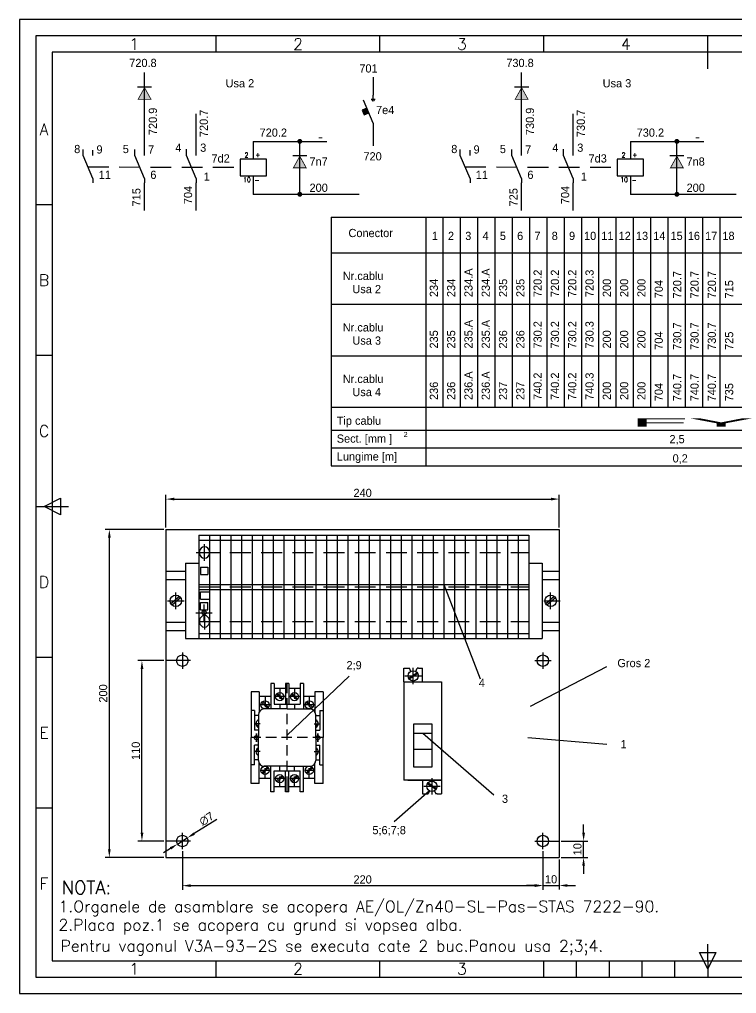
# Model space of a CAD drawing. Header units: millimetres. Extents: x -8 to 622, y 19 to 316.
# Drawn here: x -8.5 to 210.3, y 18.5 to 315.5 of the extents above; entities that cross this region are included whole.
import ezdxf
from ezdxf.enums import TextEntityAlignment as Align

# ---------------------------------------------------------------- set-up
doc = ezdxf.new("R2010")
doc.units = ezdxf.units.MM
doc.linetypes.add('DASHED2', pattern=[9.525, 6.35, -3.175])
doc.linetypes.add('HIDDEN2', pattern=[4.7625, 3.175, -1.5875])
doc.layers.add('LIN_GR', color=3, linetype='Continuous')
doc.layers.add('LIN_SUB', color=7, linetype='Continuous')
doc.styles.add('ISO', font='SIMPLEX.shx')
doc.styles.add('ISOCP', font='SIMPLEX.SHX')
doc.styles.add('ROMANS', font='ROMANS.SHX', dxfattribs={"width": 0.8})
doc.dimstyles.new('ISO-25', dxfattribs={"dimtxt": 2.5, "dimasz": 2.5, "dimexe": 1.25, "dimexo": 0.625, "dimtad": 1, "dimtxsty": 'Standard', "dimcen": 2.5, "dimadec": 0, "dimazin": 0, "dimtfac": 1, "dimtmove": 0, "dimatfit": 3, "dimfxl": 1, "dimarcsym": 0})

# ---------------------------------------------------------------- blocks, each defined once
blk = doc.blocks.new('a3')
at = {"color": 70}
for p, q in [((-360, 287), (-360, 292)), ((-310, 287), (-310, 292)), ((-260, 287), (-260, 292)), ((-210, 282), (-210, 292)), ((-410, 240.5), (-415, 240.5)), ((-410, 194.5), (-415, 194.5)), ((-415, 148.5), (-405, 148.5)), ((-412.5, 148.5), (-407.5, 151)), ((-407.5, 146), (-412.5, 148.5)), ((-407.5, 151), (-407.5, 146)), ((-410, 102.5), (-415, 102.5)), ((-410, 56.5), (-415, 56.5)), ((-210, 10), (-210, 15)), ((-212.5, 12.5), (-207.5, 12.5)), ((-210, 7.5), (-212.5, 12.5)), ((-207.5, 12.5), (-210, 7.5)), ((-360, 5), (-360, 10)), ((-310, 5), (-310, 10)), ((-260, 5), (-260, 10)), ((-250, 5), (-250, 10)), ((-240, 5), (-240, 10)), ((-230, 5), (-230, 10)), ((-220, 5), (-220, 10)), ((-210, 10), (-210, 5)), ((-260, 5), (-160, 5))]:
    blk.add_line(p, q, dxfattribs=at)
at = {"color": 240}
for points in [[(0, 297), (-420, 297), (-420, 0), (0, 0)], [(-5, 292), (-415, 292), (-415, 5), (-5, 5)]]:
    blk.add_lwpolyline(points, close=True, dxfattribs=at)
at = {"color": 70}
blk.add_lwpolyline([(-10, 287), (-410, 287), (-410, 10), (-10, 10)], close=True, dxfattribs=at)
at = {"color": 50}
for s, style, p in [('1', 'ISOCP', (-385, 289.5)), ('2', 'ISO', (-335, 289.5)), ('3', 'ISO', (-285, 289.5)), ('4', 'ISO', (-235, 289.5)), ('A', 'ISO', (-412.5, 263.5)), ('B', 'ISO', (-412.5, 217.5)), ('C', 'ISO', (-412.5, 171.5)), ('D', 'ISO', (-412.5, 125.5)), ('E', 'ISO', (-412.5, 79.5)), ('F', 'ISO', (-412.5, 33.5)), ('1', 'ISOCP', (-385, 7.5)), ('2', 'ISO', (-335, 7.5)), ('3', 'ISO', (-285, 7.5))]:
    blk.add_text(s, height=3.5, dxfattribs=dict(at, style=style)).set_placement(p, align=Align.MIDDLE)
blk = doc.blocks.new('*D7')
at = {"color": 0, "lineweight": -2, "transparency": 16777216}
for p, q in [((36.22, 160.64), (36.22, 170.52)), ((156.22, 160.64), (156.22, 170.52)), ((38.72, 169.27), (153.72, 169.27))]:
    blk.add_line(p, q, dxfattribs=at)
at = {"color": 0, "transparency": 16777216}
for points in [[(38.72, 169.69), (38.72, 168.86), (36.22, 169.27)], [(153.72, 169.69), (153.72, 168.86), (156.22, 169.27)]]:
    blk.add_solid(points, dxfattribs=at)
at = {"layer": 'Defpoints', "color": 0, "transparency": 16777216}
for p in [(156.22, 169.27), (36.22, 160.01), (156.22, 160.01)]:
    blk.add_point(p, dxfattribs=at)
at = {"color": 0, "transparency": 16777216, "insert": (96.22, 171.15), "char_height": 2.5, "attachment_point": 5}
blk.add_mtext('240', dxfattribs=at)
blk = doc.blocks.new('*D8')
at = {"color": 0, "lineweight": -2, "transparency": 16777216}
for p, q in [((35.59, 160.01), (17.69, 160.01)), ((18.94, 62.51), (18.94, 157.51)), ((35.59, 60.01), (17.69, 60.01))]:
    blk.add_line(p, q, dxfattribs=at)
at = {"color": 0, "transparency": 16777216}
for points in [[(18.52, 157.51), (19.35, 157.51), (18.94, 160.01)], [(18.52, 62.51), (19.35, 62.51), (18.94, 60.01)]]:
    blk.add_solid(points, dxfattribs=at)
at = {"layer": 'Defpoints', "color": 0, "transparency": 16777216}
for p in [(18.94, 160.01), (36.22, 160.01), (36.22, 60.01)]:
    blk.add_point(p, dxfattribs=at)
at = {"color": 0, "transparency": 16777216, "insert": (17.06, 110.01), "char_height": 2.5, "attachment_point": 5, "rotation": 90}
blk.add_mtext('200', dxfattribs=at)
blk = doc.blocks.new('*D9')
at = {"color": 0, "linetype": 'Continuous', "lineweight": -2, "transparency": 16777216}
for p, q in [((35.59, 120.01), (27.64, 120.01)), ((28.89, 67.51), (28.89, 117.51)), ((35.59, 65.01), (27.64, 65.01))]:
    blk.add_line(p, q, dxfattribs=at)
at = {"color": 0, "linetype": 'Continuous', "transparency": 16777216}
for points in [[(28.48, 117.51), (29.31, 117.51), (28.89, 120.01)], [(28.48, 67.51), (29.31, 67.51), (28.89, 65.01)]]:
    blk.add_solid(points, dxfattribs=at)
at = {"layer": 'Defpoints', "color": 0, "linetype": 'Continuous', "transparency": 16777216}
for p in [(28.89, 120.01), (36.22, 120.01), (36.22, 65.01)]:
    blk.add_point(p, dxfattribs=at)
at = {"color": 0, "linetype": 'Continuous', "transparency": 16777216, "insert": (27.02, 92.51), "char_height": 2.5, "attachment_point": 5, "rotation": 90}
blk.add_mtext('110', dxfattribs=at)
blk = doc.blocks.new('*D10')
at = {"color": 0, "linetype": 'Continuous', "lineweight": -2, "transparency": 16777216}
for p, q in [((41.22, 61.89), (41.22, 50.15)), ((151.22, 61.89), (151.22, 50.15)), ((43.72, 51.4), (148.72, 51.4))]:
    blk.add_line(p, q, dxfattribs=at)
at = {"color": 0, "linetype": 'Continuous', "transparency": 16777216}
for points in [[(43.72, 51.82), (43.72, 50.99), (41.22, 51.4)], [(148.72, 51.82), (148.72, 50.99), (151.22, 51.4)]]:
    blk.add_solid(points, dxfattribs=at)
at = {"layer": 'Defpoints', "color": 0, "linetype": 'Continuous', "transparency": 16777216}
for p in [(41.22, 62.51), (151.22, 62.51), (151.22, 51.4)]:
    blk.add_point(p, dxfattribs=at)
at = {"color": 0, "linetype": 'Continuous', "transparency": 16777216, "insert": (96.22, 53.28), "char_height": 2.5, "attachment_point": 5}
blk.add_mtext('220', dxfattribs=at)
blk = doc.blocks.new('*D11')
at = {"color": 0, "linetype": 'Continuous', "lineweight": -2, "transparency": 16777216}
for p, q in [((151.22, 59.39), (151.22, 50.2)), ((156.22, 59.39), (156.22, 50.2)), ((148.72, 51.45), (146.22, 51.45)), ((151.22, 51.45), (156.22, 51.45)), ((158.72, 51.45), (161.22, 51.45))]:
    blk.add_line(p, q, dxfattribs=at)
at = {"color": 0, "linetype": 'Continuous', "transparency": 16777216}
for points in [[(148.72, 51.87), (148.72, 51.03), (151.22, 51.45)], [(158.72, 51.87), (158.72, 51.03), (156.22, 51.45)]]:
    blk.add_solid(points, dxfattribs=at)
at = {"layer": 'Defpoints', "color": 0, "linetype": 'Continuous', "transparency": 16777216}
for p in [(151.22, 60.01), (156.22, 60.01), (156.22, 51.45)]:
    blk.add_point(p, dxfattribs=at)
at = {"color": 0, "linetype": 'Continuous', "transparency": 16777216, "insert": (153.72, 53.33), "char_height": 2.5, "attachment_point": 5}
blk.add_mtext('10', dxfattribs=at)
blk = doc.blocks.new('*D12')
at = {"color": 0, "linetype": 'Continuous', "lineweight": -2, "transparency": 16777216}
for p, q in [((163.64, 67.51), (163.64, 70.01)), ((156.84, 65.01), (164.89, 65.01)), ((163.64, 60.01), (163.64, 65.01)), ((156.84, 60.01), (164.89, 60.01)), ((163.64, 57.51), (163.64, 55.01))]:
    blk.add_line(p, q, dxfattribs=at)
at = {"color": 0, "linetype": 'Continuous', "transparency": 16777216}
for points in [[(163.23, 67.51), (164.06, 67.51), (163.64, 65.01)], [(163.23, 57.51), (164.06, 57.51), (163.64, 60.01)]]:
    blk.add_solid(points, dxfattribs=at)
at = {"layer": 'Defpoints', "color": 0, "linetype": 'Continuous', "transparency": 16777216}
for p in [(156.22, 65.01), (163.64, 65.01), (156.22, 60.01)]:
    blk.add_point(p, dxfattribs=at)
at = {"color": 0, "linetype": 'Continuous', "transparency": 16777216, "insert": (161.77, 62.51), "char_height": 2.5, "attachment_point": 5, "rotation": 90}
blk.add_mtext('10', dxfattribs=at)

msp = doc.modelspace()

# ---------------------------------------------------------------- linework, layer by layer
at = {"color": 2}
for p, q in [((29.6858, 287.6995), (29.6829, 299.2938)), ((99.4601, 297.8783), (99.4601, 292.414)), ((144.7398, 287.6995), (144.737, 299.2938)), ((98.8301, 291.164), (100.0901, 291.164)), ((99.4601, 291.164), (99.4601, 292.414)), ((99.4601, 283.914), (96.4601, 290.914)), ((29.6858, 275.6765), (29.6858, 287.6995)), ((45.4386, 275.6765), (45.4386, 285.4346)), ((45.4425, 276.646), (45.4425, 286.7156)), ((144.7398, 275.6765), (144.7398, 287.6995)), ((160.4927, 275.6765), (160.4927, 285.4346)), ((160.4966, 276.646), (160.4966, 286.7156)), ((99.4601, 283.914), (99.4601, 282.414)), ((99.4601, 282.414), (99.4601, 276.9496)), ((62.8605, 278.3482), (85.2806, 278.3482)), ((62.8605, 278.3482), (62.8605, 272.8839)), ((77.0539, 262.2115), (77.0499, 278.3942)), ((177.9146, 278.3482), (200.3346, 278.3482)), ((177.9146, 278.3482), (177.9146, 272.8839)), ((192.1079, 262.2115), (192.104, 278.3942)), ((10.9312, 274.0629), (10.9312, 275.9018)), ((13.9312, 267.0629), (10.9312, 274.0629)), ((13.9312, 274.0449), (13.9312, 275.6804)), ((26.6858, 274.059), (26.6858, 275.8979)), ((29.6858, 267.059), (26.6858, 274.059)), ((29.6858, 274.041), (29.6858, 275.6765)), ((42.4386, 274.163), (42.4386, 276.0019)), ((45.4386, 267.059), (42.4386, 274.059)), ((45.4386, 274.041), (45.4386, 275.6765)), ((125.9853, 274.0629), (125.9853, 275.9018)), ((128.9853, 267.0629), (125.9853, 274.0629)), ((128.9853, 274.0449), (128.9853, 275.6804)), ((141.7398, 274.059), (141.7398, 275.8979)), ((144.7398, 267.059), (141.7398, 274.059)), ((144.7398, 274.041), (144.7398, 275.6765)), ((157.4927, 274.163), (157.4927, 276.0019)), ((160.4927, 267.059), (157.4927, 274.059)), ((160.4927, 274.041), (160.4927, 275.6765)), ((62.8605, 267.8839), (62.8605, 262.1656)), ((177.9146, 267.8839), (177.9146, 262.1656)), ((13.9312, 267.0629), (13.9312, 265.6829)), ((29.6858, 267.059), (29.6858, 265.679)), ((29.6858, 257.2905), (29.6858, 265.679)), ((45.4386, 267.059), (45.4386, 265.679)), ((45.4386, 257.2905), (45.4386, 265.679)), ((128.9853, 267.0629), (128.9853, 265.6829)), ((144.7398, 267.059), (144.7398, 265.679)), ((144.7398, 257.2905), (144.7398, 265.679)), ((160.4927, 267.059), (160.4927, 265.679)), ((160.4927, 257.2905), (160.4927, 265.679)), ((95.1146, 262.1656), (62.8605, 262.1656)), ((210.1686, 262.1656), (177.9146, 262.1656)), ((86.6611, 255.257), (279.0664, 255.257)), ((86.6611, 255.257), (86.6611, 197.2694)), ((115.4624, 255.257), (115.4624, 179.4192)), ((120.7399, 255.257), (120.7399, 197.2694)), ((126.0175, 255.257), (126.0175, 197.2694)), ((131.295, 255.257), (131.295, 197.2694)), ((136.5726, 255.257), (136.5726, 197.2694)), ((141.8501, 255.257), (141.8501, 197.2694)), ((147.1276, 255.257), (147.1276, 197.2694)), ((152.4052, 255.257), (152.4052, 197.2694)), ((157.6827, 255.257), (157.6827, 197.2694)), ((162.9603, 255.257), (162.9603, 197.2694)), ((168.2378, 255.257), (168.2378, 197.2694)), ((173.5154, 255.257), (173.5154, 197.2694)), ((178.7929, 255.257), (178.7929, 197.2694)), ((184.0705, 255.257), (184.0705, 197.2694)), ((189.348, 255.257), (189.348, 197.2694)), ((194.6256, 255.257), (194.6256, 197.2694)), ((199.9031, 255.257), (199.9031, 197.2694)), ((205.1807, 255.257), (205.1807, 197.2694)), ((86.6611, 244.3571), (279.0664, 244.3571)), ((86.6611, 228.6612), (279.0664, 228.6612)), ((86.6611, 212.9653), (279.0664, 212.9653)), ((86.6611, 197.2694), (279.0664, 197.2694)), ((86.6611, 197.2694), (86.6611, 179.4192)), ((86.6611, 190.3191), (279.0664, 190.3191)), ((86.6611, 184.8692), (279.0664, 184.8692)), ((86.6611, 179.4192), (279.0664, 179.4192)), ((46.2197, 158.244), (146.9697, 158.244)), ((46.2197, 158.244), (46.2197, 126.744)), ((49.4697, 158.244), (49.4697, 126.744)), ((52.7197, 158.244), (52.7197, 126.744)), ((55.9697, 158.244), (55.9697, 126.744)), ((59.2197, 158.244), (59.2197, 126.744)), ((62.4697, 158.244), (62.4697, 126.744)), ((65.7197, 158.244), (65.7197, 126.744)), ((68.9697, 158.244), (68.9697, 126.744)), ((72.2197, 158.244), (72.2197, 126.744)), ((75.4697, 158.244), (75.4697, 126.744)), ((78.7197, 158.244), (78.7197, 126.744)), ((81.9697, 158.244), (81.9697, 126.744)), ((85.2197, 158.244), (85.2197, 126.744)), ((88.4697, 158.244), (88.4697, 126.744)), ((91.7197, 158.244), (91.7197, 126.744)), ((94.9697, 158.244), (94.9697, 126.744)), ((98.2197, 158.244), (98.2197, 126.744)), ((101.4697, 158.244), (101.4697, 126.744)), ((104.7197, 158.244), (104.7197, 126.744)), ((107.9697, 158.244), (107.9697, 126.744)), ((111.2197, 158.244), (111.2197, 126.744)), ((114.4697, 158.244), (114.4697, 126.744)), ((117.7197, 158.244), (117.7197, 126.744)), ((120.9697, 158.244), (120.9697, 126.744)), ((124.2197, 158.244), (124.2197, 126.744)), ((127.4697, 158.244), (127.4697, 126.744)), ((130.7197, 158.244), (130.7197, 126.744)), ((133.9697, 158.244), (133.9697, 126.744)), ((137.2197, 158.244), (137.2197, 126.744)), ((140.4697, 158.244), (140.4697, 126.744)), ((143.7197, 158.244), (143.7197, 126.744)), ((146.9697, 158.244), (146.9697, 126.744)), ((46.2197, 156.744), (146.9697, 156.744)), ((46.4697, 152.744), (46.4697, 153.244)), ((42.2197, 149.744), (42.2197, 126.744)), ((42.2197, 149.744), (46.2197, 149.744)), ((146.9697, 149.744), (150.9697, 149.744)), ((150.9697, 149.744), (150.9697, 126.744)), ((36.2197, 147.244), (42.2197, 147.244)), ((46.7197, 148.494), (48.9697, 148.494)), ((46.7197, 148.494), (46.7197, 146.244)), ((46.7197, 146.244), (48.9697, 146.244)), ((48.9697, 148.494), (48.9697, 146.244)), ((150.9697, 147.244), (156.2197, 147.244)), ((36.2197, 144.744), (42.2197, 144.744)), ((46.2197, 143.244), (146.9697, 143.244)), ((150.9697, 144.744), (156.2197, 144.744)), ((40.3286, 139.6084), (37.7226, 137.3219)), ((46.2197, 141.744), (146.9697, 141.744)), ((46.7197, 140.994), (49.4697, 140.994)), ((154.7036, 139.6084), (152.0976, 137.3219)), ((40.6982, 139.1955), (38.0922, 136.9091)), ((46.7197, 138.744), (49.4697, 138.744)), ((46.7197, 135.494), (46.7197, 137.744)), ((46.7197, 137.744), (48.9697, 137.744)), ((48.9697, 135.494), (48.9697, 137.744)), ((155.0732, 139.1955), (152.4672, 136.9091)), ((46.7197, 135.494), (48.9697, 135.494)), ((36.2197, 131.744), (42.2197, 131.744)), ((46.4697, 132.244), (46.4697, 131.744)), ((150.9697, 131.744), (156.2197, 131.744)), ((36.2197, 129.244), (42.2197, 129.244)), ((46.2197, 128.244), (146.9697, 128.244)), ((150.9697, 129.244), (156.2197, 129.244)), ((42.2197, 126.744), (150.9697, 126.744)), ((68.1836, 113.0374), (68.1836, 105.2874)), ((69.1836, 113.0374), (68.1836, 113.0374)), ((69.1836, 113.0374), (69.1836, 106.6953)), ((72.6836, 113.0374), (72.6836, 106.6953)), ((73.6836, 113.0374), (72.6836, 113.0374)), ((73.6836, 113.0374), (73.6836, 106.6953)), ((77.1836, 113.0374), (77.1836, 106.6953)), ((78.1836, 113.0374), (77.1836, 113.0374)), ((78.1836, 113.0374), (78.1836, 105.2874)), ((62.1836, 110.5374), (62.1836, 96.5374)), ((64.6836, 110.5374), (62.1836, 110.5374)), ((64.6836, 110.5374), (64.6836, 104.3384)), ((72.6836, 111.5374), (69.1836, 111.5374)), ((70.2229, 109.9945), (71.9351, 108.2802)), ((77.1836, 111.5374), (73.6836, 111.5374)), ((74.7229, 109.9945), (76.4351, 108.2802)), ((81.6836, 110.5374), (81.6836, 104.3384)), ((84.1836, 110.5374), (81.6836, 110.5374)), ((84.1836, 110.5374), (84.1836, 96.5374)), ((68.1836, 109.0374), (64.6836, 109.0374)), ((65.4476, 107.2496), (67.1512, 105.5554)), ((65.7229, 107.5018), (67.4351, 105.7875)), ((69.9476, 109.7423), (71.6512, 108.0481)), ((74.4476, 109.7423), (76.1512, 108.0481)), ((81.6836, 109.0374), (78.1836, 109.0374)), ((78.9476, 107.2514), (80.6512, 105.5573)), ((79.2229, 107.5036), (80.9351, 105.7893)), ((63.1836, 104.7874), (62.1836, 104.7874)), ((63.1836, 104.7874), (63.1836, 98.7874)), ((73.1836, 105.2874), (66.1729, 105.2874)), ((69.1836, 106.6953), (77.1836, 106.6953)), ((73.1836, 105.2874), (80.1943, 105.2874)), ((83.1836, 104.7874), (84.1836, 104.7874)), ((83.1836, 104.7874), (83.1836, 98.7874)), ((64.4336, 103.2874), (63.1836, 103.2874)), ((64.4336, 103.5132), (64.4336, 96.5374)), ((81.9336, 96.5374), (81.9336, 103.5132)), ((81.9336, 103.2874), (83.1836, 103.2874)), ((64.4336, 98.7874), (63.1836, 98.7874)), ((64.4336, 100.5414), (63.9322, 100.0393)), ((64.4336, 100.0236), (64.216, 99.8073)), ((81.9336, 100.5414), (82.4351, 100.0393)), ((81.9336, 100.0236), (82.1512, 99.8073)), ((81.9336, 98.7874), (83.1836, 98.7874)), ((62.1836, 82.5374), (62.1836, 96.5374)), ((64.4336, 89.5615), (64.4336, 96.5374)), ((81.9336, 96.5374), (81.9336, 89.5615)), ((84.1836, 82.5374), (84.1836, 96.5374)), ((63.1836, 88.2874), (63.1836, 94.2874)), ((64.4336, 94.2874), (63.1836, 94.2874)), ((64.4336, 92.5334), (63.9322, 93.0354)), ((64.4336, 93.0511), (64.216, 93.2675)), ((81.9336, 94.2874), (83.1836, 94.2874)), ((81.9336, 93.0511), (82.1512, 93.2675)), ((81.9336, 92.5334), (82.4351, 93.0354)), ((83.1836, 88.2874), (83.1836, 94.2874)), ((64.4336, 89.7874), (63.1836, 89.7874)), ((81.9336, 89.7874), (83.1836, 89.7874)), ((63.1836, 88.2874), (62.1836, 88.2874)), ((64.6836, 82.5374), (64.6836, 88.7363)), ((65.4476, 85.8251), (67.1512, 87.5193)), ((65.7229, 85.5729), (67.4351, 87.2872)), ((73.1836, 87.7874), (66.1729, 87.7874)), ((68.1836, 80.0374), (68.1836, 87.7874)), ((69.1836, 80.0374), (69.1836, 86.3964)), ((69.1836, 86.3964), (77.1836, 86.3964)), ((72.6836, 80.0374), (72.6836, 86.409)), ((73.1836, 87.7874), (80.1943, 87.7874)), ((73.6836, 80.0374), (73.6836, 86.4126)), ((77.1836, 80.0374), (77.1836, 86.4251)), ((78.1836, 80.0374), (78.1836, 87.7874)), ((78.9476, 85.8233), (80.6512, 87.5175)), ((79.2229, 85.5711), (80.9351, 87.2854)), ((81.6836, 82.5374), (81.6836, 88.7363)), ((83.1836, 88.2874), (84.1836, 88.2874)), ((68.1836, 84.0374), (64.6836, 84.0374)), ((69.9476, 83.3324), (71.6512, 85.0266)), ((70.2229, 83.0802), (71.9351, 84.7946)), ((74.4476, 83.3324), (76.1512, 85.0266)), ((74.7229, 83.0802), (76.4351, 84.7946)), ((81.6836, 84.0374), (78.1836, 84.0374)), ((64.6836, 82.5374), (62.1836, 82.5374)), ((72.6836, 81.5374), (69.1836, 81.5374)), ((77.1836, 81.5374), (73.6836, 81.5374)), ((84.1836, 82.5374), (81.6836, 82.5374)), ((69.1836, 80.0374), (68.1836, 80.0374)), ((73.6836, 80.0374), (72.6836, 80.0374)), ((78.1836, 80.0374), (77.1836, 80.0374))]:
    msp.add_line(p, q, dxfattribs=at)
at = {"color": 1, "linetype": 'DASHED2'}
for p, q in [((12.444, 270.533), (58.8105, 270.5217)), ((127.4981, 270.533), (173.8646, 270.5217)), ((46.2197, 152.994), (146.9697, 152.994)), ((46.2197, 142.494), (146.9697, 142.494)), ((46.2197, 131.994), (146.9697, 131.994))]:
    msp.add_line(p, q, dxfattribs=at)
at = {"color": 1}
for p, q in [((47.9697, 150.494), (47.9697, 155.494)), ((45.4697, 152.994), (50.4697, 152.994)), ((47.9697, 134.494), (47.9697, 129.494)), ((41.2197, 122.5147), (41.2197, 117.5147)), ((151.2197, 122.5147), (151.2197, 117.5147)), ((43.7197, 120.0147), (36.2197, 120.0147)), ((43.7197, 120.0147), (38.7197, 120.0147)), ((148.7197, 120.0147), (153.7197, 120.0147)), ((148.7197, 120.0147), (153.7197, 120.0147)), ((41.2197, 62.5147), (41.2197, 67.5147)), ((151.2197, 62.5147), (151.2197, 67.5147)), ((43.7197, 65.0147), (36.2197, 65.0147)), ((148.7197, 65.0147), (156.2197, 65.0147))]:
    msp.add_line(p, q, dxfattribs=at)
at = {"color": 1, "linetype": 'Continuous'}
for p, q in [((120.9697, 143.244), (132.0679, 114.471)), ((39.2197, 135.744), (39.2197, 140.744)), ((153.5947, 135.744), (153.5947, 140.744)), ((36.7197, 138.244), (41.7197, 138.244)), ((47.8447, 132.1208), (47.8447, 137.1208)), ((151.4697, 138.244), (156.4697, 138.244)), ((45.3447, 134.6208), (50.3447, 134.6208)), ((111.647, 112.8569), (111.647, 117.8569)), ((147.4626, 106.1568), (170.7629, 118.2124)), ((73.1836, 97.2933), (92.1246, 115.3024)), ((109.147, 115.3569), (114.147, 115.3569)), ((114.6029, 97.8525), (136.2286, 79.1358)), ((146.6305, 96.5955), (170.7629, 94.517)), ((117.3516, 84.1938), (117.3516, 79.1938)), ((116.6135, 80.3025), (105.8551, 70.8216)), ((114.8516, 81.6938), (119.8516, 81.6938)), ((51.7441, 71.5914), (44.8238, 67.2669)), ((39.7356, 64.0873), (42.7038, 65.9421)), ((37.6155, 62.7624), (35.4954, 61.4376))]:
    msp.add_line(p, q, dxfattribs=at)
at = {"color": 2, "linetype": 'Continuous'}
msp.add_line((46.7197, 138.744), (46.7197, 140.994), dxfattribs=at)
at = {"color": 1, "linetype": 'HIDDEN2'}
for p, q in [((73.1836, 81.5493), (73.1836, 113.0374)), ((70.9336, 111.5374), (70.9336, 105.2874)), ((75.4336, 111.5374), (75.4336, 105.2874)), ((66.4336, 109.0374), (66.4336, 105.2874)), ((72.6836, 109.0374), (69.1836, 109.0374)), ((77.1836, 109.0374), (73.6836, 109.0374)), ((79.9336, 109.0374), (79.9336, 105.2874)), ((68.1836, 106.5374), (64.6836, 106.5374)), ((81.6836, 106.5374), (78.1836, 106.5374)), ((64.9336, 100.7874), (63.1836, 100.7874)), ((81.4336, 100.7874), (83.1836, 100.7874)), ((84.1836, 96.5374), (62.1836, 96.5374)), ((63.8091, 95.2923), (63.8091, 97.7923)), ((63.8091, 97.7824), (63.8091, 95.2824)), ((83.8081, 96.5324), (81.3081, 96.5324)), ((82.5581, 95.2923), (82.5581, 97.7923)), ((82.5581, 97.7824), (82.5581, 95.2824)), ((64.9336, 92.2874), (63.1836, 92.2874)), ((81.4336, 92.2874), (83.1836, 92.2874)), ((68.1836, 86.5374), (64.6836, 86.5374)), ((66.4336, 84.0374), (66.4336, 87.7874)), ((70.9336, 81.5374), (70.9336, 87.7874)), ((75.4336, 81.5374), (75.4336, 87.7874)), ((81.6836, 86.5374), (78.1836, 86.5374)), ((79.9336, 84.0374), (79.9336, 87.7874)), ((72.6836, 84.0374), (69.1836, 84.0374)), ((77.1836, 84.0374), (73.6836, 84.0374)), ((73.1836, 80.0374), (73.1836, 81.5493))]:
    msp.add_line(p, q, dxfattribs=at)
at = {"color": 2, "const_width": 0.24, "flags": 128}
for points in [[(29.6829, 294.7094), (27.721, 291.1795), (31.6449, 291.1795)], [(144.737, 294.7094), (142.775, 291.1795), (146.6989, 291.1795)], [(77.0499, 273.8098), (75.088, 270.2799), (79.0119, 270.2799)], [(192.104, 273.8098), (190.142, 270.2799), (194.0659, 270.2799)]]:
    msp.add_lwpolyline(points, close=True, dxfattribs=at)
at = {"color": 2, "flags": 128}
for points in [[(27.5181, 294.9338), (31.8499, 294.9338)], [(142.5722, 294.9338), (146.9039, 294.9338)], [(74.8851, 274.0342), (79.2169, 274.0342)], [(189.9392, 274.0342), (194.2709, 274.0342)]]:
    msp.add_lwpolyline(points, dxfattribs=at)
for points in [[(98.1435, 287.0232), (97.5125, 288.4403), (96.0947, 287.8091), (96.7256, 286.392)], [(66.9105, 267.8839), (66.9105, 272.8839), (58.8105, 272.8839), (58.8105, 267.8839)], [(181.9646, 267.8839), (181.9646, 272.8839), (173.8646, 272.8839), (173.8646, 267.8839)]]:
    msp.add_lwpolyline(points, close=True, dxfattribs=at)
at = {"color": 2, "const_width": 0.75}
for points in [[(76.6749, 278.3482, 1), (77.4249, 278.3482, 1)], [(191.729, 278.3482, 1), (192.479, 278.3482, 1)], [(76.6789, 262.2115, 1), (77.4289, 262.2115, 1)], [(191.7329, 262.2115, 1), (192.4829, 262.2115, 1)]]:
    msp.add_lwpolyline(points, format="xyb", close=True, dxfattribs=at)
at = {"color": 2}
for centre, radius in [((99.4601, 290.8908), 0.2731), ((39.2197, 138.244), 1.7582), ((153.5947, 138.244), 1.7582), ((47.8447, 134.6208), 0.6653), ((41.2197, 120.0147), 1.75), ((151.2197, 120.0147), 1.75), ((70.9336, 109.0282), 1.25), ((75.4336, 109.0282), 1.25), ((66.4336, 106.5355), 1.25), ((79.9336, 106.5374), 1.25), ((63.8091, 96.5324), 0.6255), ((82.5581, 96.5324), 0.6255), ((66.4336, 86.5392), 1.25), ((79.9336, 86.5374), 1.25), ((70.9336, 84.0465), 1.25), ((75.4336, 84.0465), 1.25), ((41.2197, 65.0147), 1.75), ((151.2197, 65.0147), 1.75)]:
    msp.add_circle(centre, radius, dxfattribs=at)
for centre, radius, start, end in [((47.9697, 153.244), 1.5, 0, 180), ((47.9697, 152.744), 1.5, 180, 0), ((47.9697, 132.244), 1.5, 0, 180), ((47.9697, 131.744), 1.5, 180, 0), ((66.3367, 103.3872), 1.9072, 94.925147, 176.209804), ((80.0306, 103.3872), 1.9072, 3.790196, 85.074853), ((64.9336, 100.7874), 1.25, 113.578178, 246.421822), ((81.4336, 100.7874), 1.25, 293.578178, 66.421822), ((64.9336, 92.2874), 1.25, 113.578178, 246.421822), ((81.4336, 92.2874), 1.25, 293.578178, 66.421822), ((66.3367, 89.6875), 1.9072, 183.790196, 265.074853), ((80.0306, 89.6875), 1.9072, 274.925147, 356.209804)]:
    msp.add_arc(centre, radius, start, end, dxfattribs=at)
for points in [[(29.6737, 294.7161), (31.5988, 291.1982), (27.7724, 291.1745)], [(144.7277, 294.7161), (146.6529, 291.1982), (142.8264, 291.1745)], [(96.7256, 286.392), (96.0947, 287.8091), (98.1435, 287.0232), (97.5125, 288.4403)], [(77.0407, 273.8165), (78.9658, 270.2986), (75.1394, 270.2749)], [(192.0947, 273.8165), (194.0199, 270.2986), (190.1934, 270.2749)]]:
    msp.add_solid(points, dxfattribs=at)
at = {"color": 1, "linetype": 'Continuous'}
for points in [[(44.603, 67.6203), (45.0447, 66.9136), (42.7038, 65.9421)], [(37.3947, 63.1158), (37.8363, 62.4091), (39.7356, 64.0873)]]:
    msp.add_solid(points, dxfattribs=at)
at = {"layer": 'LIN_GR', "color": 3}
for p, q in [((36.2197, 160.0147), (156.2197, 160.0147)), ((36.2197, 160.0147), (36.2197, 60.0147)), ((156.2197, 160.0147), (156.2197, 60.0147)), ((36.2197, 60.0147), (156.2197, 60.0147))]:
    msp.add_line(p, q, dxfattribs=at)
at = {"layer": 'LIN_SUB', "color": 2}
for p, q in [((108.79, 113.5168), (108.79, 117.6785)), ((108.79, 117.6785), (110.5014, 117.6785)), ((112.8906, 116.3234), (110.2772, 114.5797)), ((113.0406, 116.0908), (110.4526, 114.3304)), ((110.9089, 116.7482), (110.5014, 117.6785)), ((112.4177, 116.7305), (112.8382, 117.6785)), ((113.2835, 117.6785), (112.8382, 117.6785)), ((113.2835, 117.6785), (114.5346, 117.6785)), ((114.5345, 113.5094), (114.5345, 117.6859)), ((108.784, 113.5333), (108.784, 83.5653)), ((108.79, 113.5225), (120.2491, 113.5225)), ((120.2491, 113.5225), (120.2491, 83.5653)), ((111.8325, 97.8525), (117.3733, 97.8525)), ((111.8325, 92.9766), (117.3733, 92.9766)), ((110.0298, 83.5413), (108.784, 83.5413)), ((120.2491, 83.5413), (109.9914, 83.5413)), ((110.0298, 83.5413), (120.2391, 83.5413)), ((114.4946, 83.5339), (114.4946, 79.3722)), ((120.2391, 83.5413), (120.2391, 79.3648)), ((118.5952, 80.7273), (115.9818, 82.471)), ((118.7452, 80.9599), (116.1572, 82.7203)), ((116.6135, 80.3025), (116.206, 79.3722)), ((118.1223, 80.3203), (118.5428, 79.3722)), ((114.4946, 79.3722), (116.206, 79.3722)), ((118.9881, 79.3722), (118.5428, 79.3722)), ((118.9881, 79.3722), (120.2392, 79.3722))]:
    msp.add_line(p, q, dxfattribs=at)
msp.add_lwpolyline([(117.3733, 87.5222), (111.8325, 87.5222), (111.8325, 100.745), (117.3733, 100.745)], close=True, dxfattribs=at)
for centre in [(111.647, 115.3569), (117.3516, 81.6938)]:
    msp.add_circle(centre, 1.575, dxfattribs=at)

# ---------------------------------------------------------------- block references
msp.add_blockref('a3', (411.5146, 18.511))

# ---------------------------------------------------------------- texts
at = {"color": 2}
for s, height, p in [('720.8', 2.5, (25.005, 301.015)), ('730.8', 2.5, (140.0591, 301.015)), ('701', 2.5, (95.2219, 299.3352)), ('Usa 2', 2.5, (54.4038, 294.811)), ('Usa 3', 2.5, (169.4579, 294.811)), ('7e4', 2.5, (100.311, 286.6566)), ('720.2', 2.5, (64.7783, 279.7654)), ('730.2', 2.5, (179.8324, 279.7654)), ('8', 2.5, (8.2109, 274.7651)), ('9', 2.5, (15.0115, 274.6295)), ('5', 2.5, (23.0253, 274.7651)), ('7', 2.5, (30.766, 274.6295)), ('4', 2.5, (39.0498, 275.1722)), ('3', 2.5, (46.6546, 275.1722)), ('8', 2.5, (123.265, 274.7651)), ('9', 2.5, (130.0655, 274.6295)), ('5', 2.5, (138.0794, 274.7651)), ('7', 2.5, (145.82, 274.6295)), ('4', 2.5, (154.1039, 275.1722)), ('3', 2.5, (161.7087, 275.1722)), ('7d2', 2.5, (50.1018, 271.8942)), ('7n7', 2.5, (79.9912, 270.9464)), ('720', 2.5, (96.4736, 272.5379)), ('7d3', 2.5, (165.1559, 271.8942)), ('7n8', 2.5, (195.0453, 270.9464)), ('11', 2.5, (15.6905, 266.8956)), ('6', 2.5, (31.445, 266.8956)), ('1', 2.5, (47.741, 266.3529)), ('11', 2.5, (130.7445, 266.8956)), ('6', 2.5, (146.499, 266.8956)), ('1', 2.5, (162.7951, 266.3529)), ('200', 2.5, (80.0167, 262.9497)), ('200', 2.5, (195.0708, 262.9497)), ('Conector', 2.5, (91.8977, 249.153)), ('1', 2.5, (117.3645, 248.2811)), ('2', 2.5, (122.2538, 248.2811)), ('3', 2.5, (127.5314, 248.2811)), ('4', 2.5, (132.8089, 248.2811)), ('5', 2.5, (138.0865, 248.2811)), ('6', 2.5, (143.364, 248.2811)), ('7', 2.5, (148.6416, 248.2811)), ('8', 2.5, (153.9191, 248.2811)), ('9', 2.5, (159.1967, 248.2811)), ('10', 2.5, (163.7754, 248.2811)), ('11', 2.5, (169.0529, 248.2811)), ('12', 2.5, (174.3305, 248.2811)), ('13', 2.5, (179.608, 248.2811)), ('14', 2.5, (184.8856, 248.2811)), ('15', 2.5, (190.1631, 248.2811)), ('16', 2.5, (195.4407, 248.2811)), ('17', 2.5, (200.7182, 248.2811)), ('18', 2.5, (205.9958, 248.2811)), ('Nr.cablu', 2.5, (90.1522, 236.0731)), ('Usa 2', 2.5, (93.0967, 232.052)), ('Nr.cablu', 2.5, (90.1522, 220.3772)), ('Usa 3', 2.5, (93.0967, 216.3561)), ('Nr.cablu', 2.5, (90.1522, 204.6813)), ('Usa 4', 2.5, (93.0967, 200.6602)), ('Tip cablu', 2.5, (88.3219, 191.9232)), ('Sect. [mm ]', 2.5, (88.3219, 186.4733)), ('2', 1.5, (108.7889, 188.2385)), ('2,5', 2.5, (189.8429, 186.2971)), ('Lungime [m]', 2.5, (88.3219, 181.0233))]:
    msp.add_text(s, height=height, dxfattribs=at).set_placement(p)
for s, p in [('720.9', (33.4648, 280.2555)), ('730.9', (148.5188, 280.2555)), ('720.7', (48.9898, 279.6532)), ('730.7', (164.0438, 279.6532)), ('704', (44.1919, 259.1949)), ('704', (159.2459, 259.1949)), ('715', (28.439, 258.5165)), ('725', (143.4931, 258.5165)), ('234.A', (129.7558, 230.8709)), ('234.A', (135.0334, 230.8709)), ('720.2', (150.866, 230.8709)), ('720.2', (156.1436, 230.8709)), ('720.2', (161.4211, 230.8709)), ('720.3', (166.6987, 230.8709)), ('720.7', (193.4605, 230.4608)), ('720.7', (198.7381, 230.4608)), ('720.7', (204.0156, 230.4608)), ('234', (119.2007, 230.8709)), ('234', (124.4783, 230.8709)), ('235', (140.3109, 230.8709)), ('235', (145.5885, 230.8709)), ('200', (171.9762, 230.8709)), ('200', (177.2538, 230.8709)), ('200', (182.5313, 230.8709)), ('704', (187.8117, 230.5028)), ('715', (209.2932, 230.4608)), ('235.A', (129.7558, 215.175)), ('235.A', (135.0334, 215.175)), ('730.2', (150.866, 215.175)), ('730.2', (156.1436, 215.175)), ('730.2', (161.4211, 215.175)), ('730.3', (166.6987, 215.175)), ('730.7', (193.4605, 214.7649)), ('730.7', (198.7381, 214.7649)), ('730.7', (204.0156, 214.7649)), ('235', (119.2007, 215.175)), ('235', (124.4783, 215.175)), ('236', (140.3109, 215.175)), ('236', (145.5885, 215.175)), ('200', (171.9762, 215.175)), ('200', (177.2538, 215.175)), ('200', (182.5313, 215.175)), ('704', (187.8117, 214.8069)), ('725', (209.2932, 214.7649)), ('236.A', (129.7558, 199.4791)), ('236.A', (135.0334, 199.4791)), ('740.2', (150.866, 199.4791)), ('740.2', (156.1436, 199.4791)), ('740.2', (161.4211, 199.4791)), ('740.3', (166.6987, 199.4791)), ('740.7', (193.4605, 199.069)), ('740.7', (198.7381, 199.069)), ('740.7', (204.0156, 199.069)), ('236', (119.2007, 199.4791)), ('236', (124.4783, 199.4791)), ('237', (140.3109, 199.4791)), ('237', (145.5885, 199.4791)), ('200', (171.9762, 199.4791)), ('200', (177.2538, 199.4791)), ('200', (182.5313, 199.4791)), ('704', (187.8117, 199.111)), ('735', (209.2932, 199.069))]:
    msp.add_text(s, height=2.5, rotation=90, dxfattribs=at).set_placement(p)
at = {"color": 2, "style": 'ROMANS', "width": 0.8}
for s, p in [('2', (60.2091, 273.4373)), ('2', (175.2632, 273.4373)), ('10', (59.783, 265.906)), ('10', (174.8371, 265.906))]:
    msp.add_text(s, height=1.5, dxfattribs=at).set_placement(p)
at = {"color": 2, "width": 6.133333}
msp.add_text('FY ', height=2.5, dxfattribs=at).set_placement((177.6925, 191.3514), (223.6925, 191.3514), align=Align.FIT)
at = {"color": 2}
msp.add_text('0,2', height=2.5, dxfattribs=at).set_placement((193.1206, 180.4359), align=Align.CENTER)
at = {"color": 1, "linetype": 'Continuous'}
for s, p in [('2;9', (91.2924, 117.381)), ('Gros 2', (173.9622, 118.0193)), ('4', (131.6518, 111.9768)), ('1', (174.9236, 93.2699)), ('3', (138.7251, 76.6415)), ('5;6;7;8', (99.1979, 67.0802))]:
    msp.add_text(s, height=2.5, dxfattribs=at).set_placement(p)
msp.add_text('∅7', height=2.5, rotation=32.00119, dxfattribs=at).set_placement((47.3494, 69.5821))
at = {"color": 2, "style": 'ROMANS', "width": 0.8}
for tag, p, s in [('-', (82.6383, 278.7978), '2'), ('-', (197.6924, 278.7978), '2'), ('+', (63.4923, 273.5107), '1'), ('+', (178.5463, 273.5107), '1'), ('-', (63.2495, 265.8143), '2'), ('-', (178.3035, 265.8143), '2')]:
    msp.add_attdef(tag, p, s, height=1.5, dxfattribs=at)
at = {"layer": 'LIN_GR', "color": 3, "style": 'ISOCP'}
msp.add_text('NOTA:', height=4, dxfattribs=at).set_placement((4.3915, 48.8545))
at = {"layer": 'LIN_SUB', "color": 2, "style": 'ISOCP'}
for s, p in [('1.Organele de asamblare se acopera AE/OL/Zn40-SL-Pas-STAS 7222-90.', (3.4305, 43.3091)), ('2.Placa poz.1 se acopera cu grund si vopsea alba.', (3.4305, 37.6867)), ('Pentru vagonul V3A-93-2S se executa cate 2 buc.Panou usa 2;3;4.', (4.0429, 31.2886))]:
    msp.add_text(s, height=3.5, dxfattribs=at).set_placement(p)

# ---------------------------------------------------------------- dimensions: what is measured, and where the dimension line sits
at = {"color": 1}
dim = msp.add_linear_dim(base=(156.2197, 169.2728), p1=(36.2197, 160.0147), p2=(156.2197, 160.0147), dimstyle='ISO-25', override={"dimlfac": 2}, dxfattribs=at)
dim.commit()
dim.dimension.update_dxf_attribs({"geometry": '*D7', "text_midpoint": (96.2197, 171.1478)})
dim = msp.add_linear_dim(base=(18.9363, 160.0147), p1=(36.2197, 60.0147), p2=(36.2197, 160.0147), angle=90, dimstyle='ISO-25', override={"dimlfac": 2}, dxfattribs=at)
dim.commit()
dim.dimension.update_dxf_attribs({"geometry": '*D8', "text_midpoint": (17.0613, 110.0147)})
at = {"color": 1, "linetype": 'Continuous'}
for base, p1, p2, picture, middle in [((28.8944, 120.0147), (36.2197, 65.0147), (36.2197, 120.0147), '*D9', (27.0194, 92.5147)), ((163.6449, 65.0147), (156.2197, 60.0147), (156.2197, 65.0147), '*D12', (161.7699, 62.5147))]:
    dim = msp.add_linear_dim(base=base, p1=p1, p2=p2, angle=90, dimstyle='ISO-25', override={"dimlfac": 2}, dxfattribs=at)
    dim.commit()
    dim.dimension.update_dxf_attribs({"geometry": picture, "text_midpoint": middle})
for base, p1, p2, picture, middle in [((151.2197, 51.4026), (41.2197, 62.5147), (151.2197, 62.5147), '*D10', (96.2197, 53.2776)), ((156.2197, 51.4503), (151.2197, 60.0147), (156.2197, 60.0147), '*D11', (153.7197, 53.3253))]:
    dim = msp.add_linear_dim(base=base, p1=p1, p2=p2, dimstyle='ISO-25', override={"dimlfac": 2}, dxfattribs=at)
    dim.commit()
    dim.dimension.update_dxf_attribs({"geometry": picture, "text_midpoint": middle})

doc.saveas('drawing.dxf')
